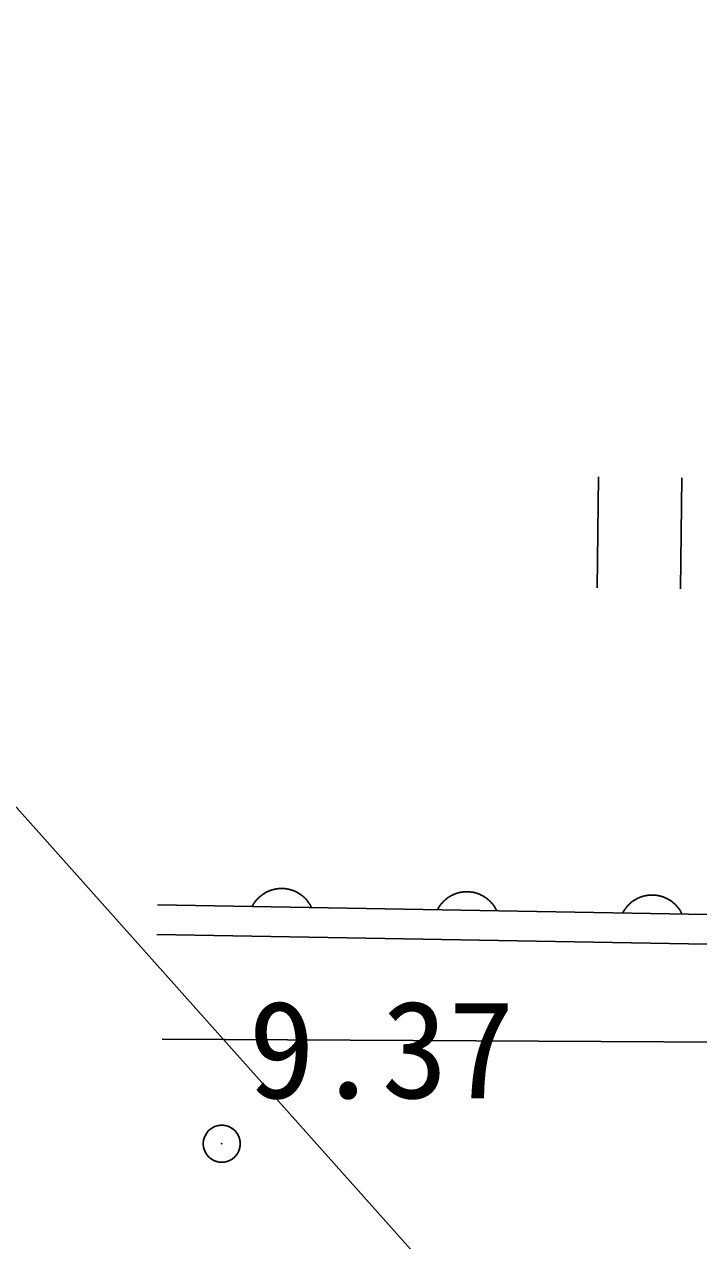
# Model space of a CAD drawing. Units: millimetres, scale not verified. Extents: x 40000 to 680000, y 20000 to 380000.
# Drawn here: x 116425 to 125524, y 295170 to 311584 of the extents above; entities that cross this region are included whole.
import ezdxf
from ezdxf.enums import TextEntityAlignment as Align

# ---------------------------------------------------------------- set-up
doc = ezdxf.new("R2010")
doc.units = ezdxf.units.MM
doc.header["$LTSCALE"] = 1000
doc.header["$PDMODE"] = 32
doc.header["$PDSIZE"] = 500
doc.layers.add('M-BGD', color=7, linetype='Continuous', lineweight=25)
doc.layers.add('M-STR-HTXT', color=7, linetype='Continuous', lineweight=13)
doc.styles.add('ＭＳ ゴシック', font='')
doc.styles.get('ＭＳ ゴシック').set_extended_font_data('MS Gothic')

msp = doc.modelspace()

# ---------------------------------------------------------------- linework, layer by layer
at = {"layer": 'M-BGD'}
for p, q in [((124173, 305478), (124153, 303978)), ((125298, 305463), (125278, 303964)), ((128218, 299525), (118220, 299702)), ((118213, 299302), (128213, 299125)), ((118283, 297887), (129778, 297832))]:
    msp.add_line(p, q, dxfattribs=at)
for points in [[(120300, 299665), (120296, 299672), (120293, 299679), (120289, 299686), (120286, 299693), (120282, 299700), (120278, 299707), (120274, 299713), (120269, 299720), (120265, 299726), (120261, 299733), (120256, 299739), (120251, 299746), (120247, 299752), (120242, 299758), (120237, 299764), (120232, 299770), (120227, 299776), (120221, 299781), (120216, 299787), (120210, 299793), (120205, 299798), (120199, 299804), (120193, 299809), (120187, 299814), (120181, 299819), (120175, 299824), (120169, 299829), (120163, 299834), (120157, 299838), (120150, 299843), (120144, 299847), (120137, 299851), (120131, 299856), (120124, 299860), (120117, 299864), (120110, 299867), (120103, 299871), (120097, 299875), (120089, 299878), (120082, 299882), (120075, 299885), (120068, 299888), (120061, 299891), (120054, 299894), (120046, 299896), (120039, 299899), (120031, 299901), (120024, 299904), (120016, 299906), (120009, 299908), (120001, 299910), (119994, 299912), (119986, 299913), (119978, 299915), (119970, 299916), (119963, 299917), (119955, 299918), (119947, 299919), (119939, 299920), (119932, 299921), (119924, 299921), (119916, 299922), (119908, 299922), (119900, 299922), (119893, 299922), (119885, 299922), (119877, 299922), (119869, 299921), (119861, 299921), (119853, 299920), (119846, 299919), (119838, 299918), (119830, 299917), (119822, 299916), (119815, 299915), (119807, 299913), (119799, 299912), (119792, 299910), (119784, 299908), (119777, 299906), (119769, 299904), (119762, 299901), (119754, 299899), (119747, 299896), (119739, 299894), (119732, 299891), (119725, 299888), (119718, 299885), (119711, 299882), (119703, 299878), (119696, 299875), (119689, 299871), (119683, 299867), (119676, 299864), (119669, 299860), (119662, 299856), (119656, 299851), (119649, 299847), (119643, 299843), (119636, 299838), (119630, 299834), (119624, 299829), (119618, 299824), (119612, 299819), (119606, 299814), (119600, 299809), (119594, 299804), (119588, 299798), (119583, 299793), (119577, 299787), (119572, 299781), (119566, 299776), (119561, 299770), (119556, 299764), (119551, 299758), (119546, 299752), (119541, 299746), (119537, 299739), (119532, 299733), (119528, 299726), (119523, 299720), (119519, 299713), (119515, 299707), (119511, 299700), (119507, 299693), (119504, 299686), (119500, 299679)], [(122799, 299621), (122796, 299628), (122793, 299635), (122789, 299642), (122785, 299649), (122781, 299656), (122777, 299662), (122773, 299669), (122769, 299676), (122765, 299682), (122760, 299689), (122756, 299695), (122751, 299701), (122746, 299708), (122741, 299714), (122736, 299720), (122731, 299726), (122726, 299732), (122721, 299737), (122715, 299743), (122710, 299749), (122704, 299754), (122699, 299759), (122693, 299765), (122687, 299770), (122681, 299775), (122675, 299780), (122669, 299785), (122663, 299789), (122656, 299794), (122650, 299799), (122643, 299803), (122637, 299807), (122630, 299811), (122624, 299816), (122617, 299819), (122610, 299823), (122603, 299827), (122596, 299831), (122589, 299834), (122582, 299837), (122575, 299841), (122568, 299844), (122560, 299847), (122553, 299849), (122546, 299852), (122538, 299855), (122531, 299857), (122523, 299859), (122516, 299862), (122508, 299864), (122501, 299866), (122493, 299867), (122485, 299869), (122478, 299871), (122470, 299872), (122462, 299873), (122455, 299874), (122447, 299875), (122439, 299876), (122431, 299877), (122423, 299877), (122416, 299878), (122408, 299878), (122400, 299878), (122392, 299878), (122384, 299878), (122377, 299878), (122369, 299877), (122361, 299877), (122353, 299876), (122345, 299875), (122338, 299874), (122330, 299873), (122322, 299872), (122314, 299871), (122307, 299869), (122299, 299867), (122291, 299866), (122284, 299864), (122276, 299862), (122269, 299859), (122261, 299857), (122254, 299855), (122246, 299852), (122239, 299849), (122232, 299847), (122224, 299844), (122217, 299841), (122210, 299837), (122203, 299834), (122196, 299831), (122189, 299827), (122182, 299823), (122175, 299820), (122169, 299816), (122162, 299812), (122155, 299807), (122149, 299803), (122142, 299799), (122136, 299794), (122130, 299789), (122123, 299785), (122117, 299780), (122111, 299775), (122105, 299770), (122099, 299765), (122093, 299759), (122088, 299754), (122082, 299749), (122077, 299743), (122071, 299737), (122066, 299732), (122061, 299726), (122056, 299720), (122051, 299714), (122046, 299708), (122041, 299701), (122036, 299695), (122032, 299689), (122027, 299682), (122023, 299676), (122019, 299669), (122015, 299663), (122011, 299656), (122007, 299649), (122003, 299642), (122000, 299635)], [(125299, 299577), (125296, 299584), (125292, 299591), (125289, 299598), (125285, 299605), (125281, 299612), (125277, 299618), (125273, 299625), (125269, 299632), (125264, 299638), (125260, 299645), (125255, 299651), (125251, 299657), (125246, 299663), (125241, 299670), (125236, 299676), (125231, 299682), (125226, 299687), (125220, 299693), (125215, 299699), (125210, 299704), (125204, 299710), (125198, 299715), (125192, 299721), (125187, 299726), (125181, 299731), (125175, 299736), (125168, 299741), (125162, 299745), (125156, 299750), (125150, 299754), (125143, 299759), (125136, 299763), (125130, 299767), (125123, 299771), (125116, 299775), (125110, 299779), (125103, 299783), (125096, 299786), (125089, 299790), (125082, 299793), (125074, 299796), (125067, 299800), (125060, 299802), (125053, 299805), (125045, 299808), (125038, 299811), (125031, 299813), (125023, 299815), (125016, 299818), (125008, 299820), (125000, 299821), (124993, 299823), (124985, 299825), (124977, 299826), (124970, 299828), (124962, 299829), (124954, 299830), (124946, 299831), (124939, 299832), (124931, 299833), (124923, 299833), (124915, 299834), (124907, 299834), (124900, 299834), (124892, 299834), (124884, 299834), (124876, 299834), (124868, 299833), (124860, 299833), (124853, 299832), (124845, 299831), (124837, 299830), (124829, 299829), (124822, 299828), (124814, 299826), (124806, 299825), (124799, 299823), (124791, 299821), (124783, 299820), (124776, 299818), (124768, 299815), (124761, 299813), (124753, 299811), (124746, 299808), (124739, 299805), (124731, 299803), (124724, 299800), (124717, 299796), (124710, 299793), (124703, 299790), (124696, 299786), (124689, 299783), (124682, 299779), (124675, 299775), (124668, 299771), (124661, 299767), (124655, 299763), (124648, 299759), (124642, 299754), (124635, 299750), (124629, 299745), (124623, 299741), (124617, 299736), (124611, 299731), (124605, 299726), (124599, 299721), (124593, 299715), (124587, 299710), (124582, 299704), (124576, 299699), (124571, 299693), (124566, 299687), (124560, 299682), (124555, 299676), (124550, 299670), (124545, 299663), (124541, 299657), (124536, 299651), (124531, 299645), (124527, 299638), (124523, 299632), (124518, 299625), (124514, 299618), (124510, 299612), (124507, 299605), (124503, 299598), (124499, 299591)]]:
    msp.add_lwpolyline(points, dxfattribs=at)
msp.add_lwpolyline([(119339, 296478), (119339, 296482), (119339, 296487), (119339, 296491), (119338, 296495), (119338, 296500), (119338, 296504), (119337, 296508), (119336, 296513), (119336, 296517), (119335, 296521), (119334, 296526), (119333, 296530), (119332, 296534), (119331, 296538), (119330, 296543), (119329, 296547), (119328, 296551), (119327, 296555), (119325, 296559), (119324, 296564), (119322, 296568), (119321, 296572), (119319, 296576), (119317, 296580), (119315, 296584), (119313, 296588), (119312, 296592), (119310, 296595), (119307, 296599), (119305, 296603), (119303, 296607), (119301, 296611), (119298, 296614), (119296, 296618), (119293, 296622), (119291, 296625), (119288, 296629), (119286, 296632), (119283, 296635), (119280, 296639), (119277, 296642), (119274, 296645), (119271, 296649), (119268, 296652), (119265, 296655), (119262, 296658), (119259, 296661), (119256, 296664), (119253, 296667), (119249, 296670), (119246, 296672), (119242, 296675), (119239, 296678), (119235, 296680), (119232, 296683), (119228, 296685), (119225, 296688), (119221, 296690), (119217, 296692), (119213, 296695), (119209, 296697), (119206, 296699), (119202, 296701), (119198, 296703), (119194, 296705), (119190, 296706), (119186, 296708), (119182, 296710), (119178, 296711), (119174, 296713), (119170, 296714), (119165, 296716), (119161, 296717), (119157, 296718), (119153, 296719), (119149, 296721), (119144, 296722), (119140, 296723), (119136, 296723), (119131, 296724), (119127, 296725), (119123, 296725), (119118, 296726), (119114, 296727), (119110, 296727), (119105, 296727), (119101, 296727), (119097, 296728), (119092, 296728), (119088, 296728), (119083, 296728), (119079, 296728), (119075, 296727), (119070, 296727), (119066, 296727), (119062, 296726), (119057, 296726), (119053, 296725), (119049, 296725), (119044, 296724), (119040, 296723), (119036, 296722), (119031, 296721), (119027, 296720), (119023, 296719), (119019, 296718), (119015, 296716), (119010, 296715), (119006, 296714), (119002, 296712), (118998, 296711), (118994, 296709), (118990, 296707), (118986, 296706), (118982, 296704), (118978, 296702), (118974, 296700), (118970, 296698), (118966, 296696), (118963, 296694), (118959, 296691), (118955, 296689), (118952, 296687), (118948, 296684), (118944, 296682), (118941, 296679), (118937, 296677), (118934, 296674), (118930, 296671), (118927, 296668), (118924, 296665), (118920, 296662), (118917, 296660), (118914, 296656), (118911, 296653), (118908, 296650), (118905, 296647), (118902, 296644), (118899, 296641), (118896, 296637), (118894, 296634), (118891, 296630), (118888, 296627), (118886, 296623), (118883, 296620), (118881, 296616), (118878, 296612), (118876, 296609), (118874, 296605), (118872, 296601), (118869, 296597), (118867, 296594), (118865, 296590), (118863, 296586), (118862, 296582), (118860, 296578), (118858, 296574), (118856, 296570), (118855, 296566), (118853, 296561), (118852, 296557), (118851, 296553), (118849, 296549), (118848, 296545), (118847, 296541), (118846, 296536), (118845, 296532), (118844, 296528), (118843, 296523), (118842, 296519), (118842, 296515), (118841, 296511), (118841, 296506), (118840, 296502), (118840, 296497), (118839, 296493), (118839, 296489), (118839, 296484), (118839, 296480), (118839, 296476), (118839, 296471), (118839, 296467), (118839, 296462), (118840, 296458), (118840, 296454), (118841, 296449), (118841, 296445), (118842, 296441), (118842, 296436), (118843, 296432), (118844, 296428), (118845, 296424), (118846, 296419), (118847, 296415), (118848, 296411), (118849, 296407), (118851, 296402), (118852, 296398), (118853, 296394), (118855, 296390), (118856, 296386), (118858, 296382), (118860, 296378), (118862, 296374), (118863, 296370), (118865, 296366), (118867, 296362), (118869, 296358), (118872, 296354), (118874, 296351), (118876, 296347), (118878, 296343), (118881, 296339), (118883, 296336), (118886, 296332), (118888, 296329), (118891, 296325), (118894, 296322), (118896, 296318), (118899, 296315), (118902, 296312), (118905, 296309), (118908, 296305), (118911, 296302), (118914, 296299), (118917, 296296), (118920, 296293), (118924, 296290), (118927, 296287), (118930, 296284), (118934, 296282), (118937, 296279), (118941, 296276), (118944, 296274), (118948, 296271), (118952, 296269), (118955, 296267), (118959, 296264), (118963, 296262), (118966, 296260), (118970, 296258), (118974, 296256), (118978, 296254), (118982, 296252), (118986, 296250), (118990, 296248), (118994, 296246), (118998, 296245), (119002, 296243), (119006, 296242), (119010, 296240), (119015, 296239), (119019, 296238), (119023, 296237), (119027, 296236), (119031, 296234), (119036, 296234), (119040, 296233), (119044, 296232), (119049, 296231), (119053, 296230), (119057, 296230), (119062, 296229), (119066, 296229), (119070, 296228), (119075, 296228), (119079, 296228), (119083, 296228), (119088, 296228), (119092, 296228), (119097, 296228), (119101, 296228), (119105, 296228), (119110, 296229), (119114, 296229), (119118, 296230), (119123, 296230), (119127, 296231), (119131, 296231), (119136, 296232), (119140, 296233), (119144, 296234), (119149, 296235), (119153, 296236), (119157, 296237), (119161, 296238), (119165, 296240), (119170, 296241), (119174, 296243), (119178, 296244), (119182, 296246), (119186, 296247), (119190, 296249), (119194, 296251), (119198, 296253), (119202, 296255), (119206, 296257), (119209, 296259), (119213, 296261), (119217, 296263), (119221, 296265), (119225, 296268), (119228, 296270), (119232, 296273), (119235, 296275), (119239, 296278), (119242, 296280), (119246, 296283), (119249, 296286), (119253, 296289), (119256, 296292), (119259, 296295), (119262, 296298), (119265, 296301), (119268, 296304), (119271, 296307), (119274, 296310), (119277, 296313), (119280, 296317), (119283, 296320), (119286, 296324), (119288, 296327), (119291, 296330), (119293, 296334), (119296, 296338), (119298, 296341), (119301, 296345), (119303, 296349), (119305, 296352), (119307, 296356), (119310, 296360), (119312, 296364), (119313, 296368), (119315, 296372), (119317, 296376), (119319, 296380), (119321, 296384), (119322, 296388), (119324, 296392), (119325, 296396), (119327, 296400), (119328, 296404), (119329, 296409), (119330, 296413), (119331, 296417), (119332, 296421), (119333, 296426), (119334, 296430), (119335, 296434), (119336, 296439), (119336, 296443), (119337, 296447), (119338, 296452), (119338, 296456), (119338, 296460), (119339, 296465), (119339, 296469), (119339, 296473)], close=True, dxfattribs=at)
msp.add_point((119089, 296478), dxfattribs=at)
at = {"layer": 'M-STR-HTXT'}
msp.add_line((128632, 287223), (106882, 311584), dxfattribs=at)

# ---------------------------------------------------------------- texts
at = {"layer": 'M-BGD', "style": 'ＭＳ ゴシック'}
msp.add_text('9.37', height=1320, dxfattribs=at).set_placement((119448, 296696), align=Align.BOTTOM_LEFT)

doc.saveas('drawing.dxf')
